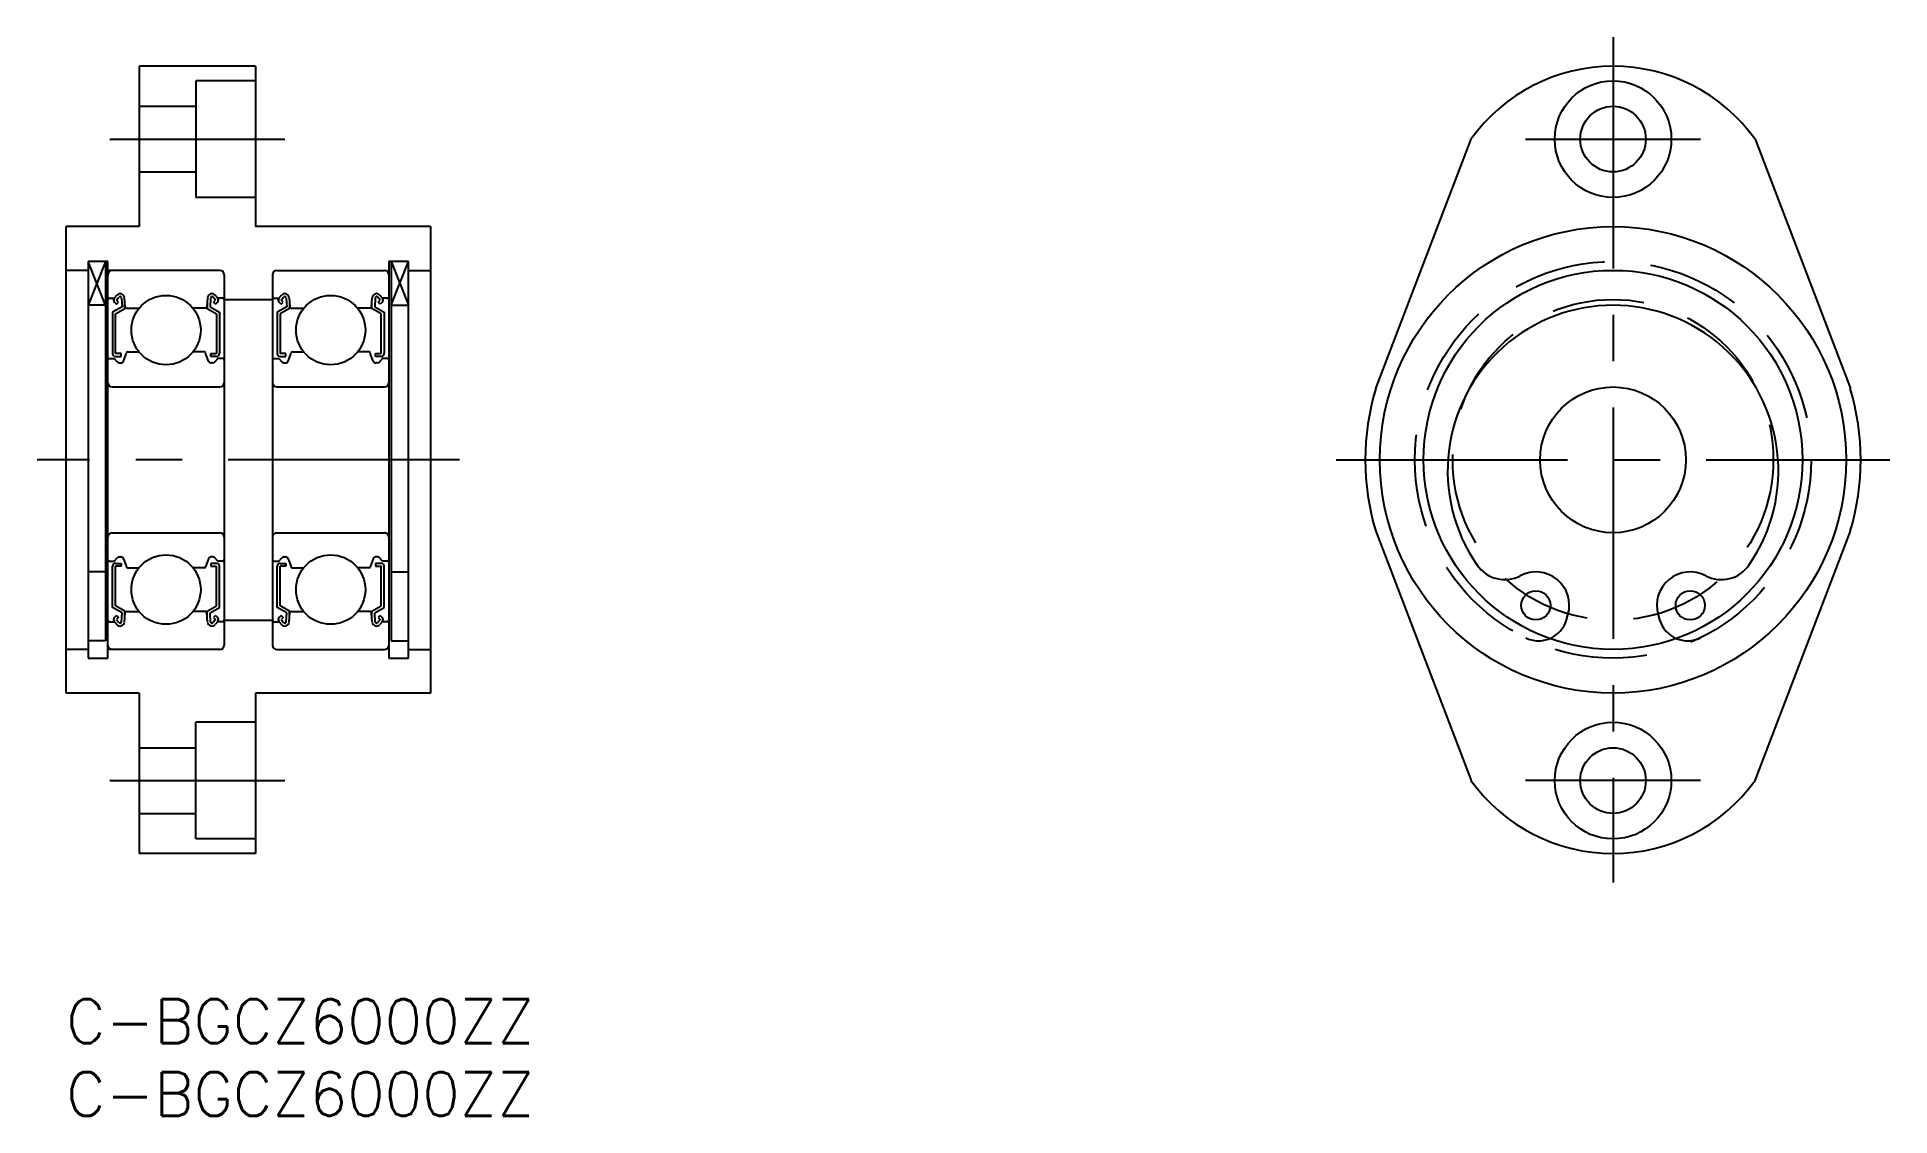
# Model space of a CAD drawing. Extents: x -2 to 125, y -8 to 66.
import ezdxf

# ---------------------------------------------------------------- set-up
doc = ezdxf.new("R2010")
doc.units = 0
doc.header["$LTSCALE"] = 0.5
doc.linetypes.add('CENTER', pattern=[50.8, 31.75, -6.35, 6.35, -6.35])
doc.linetypes.add('DASHED', pattern=[19.05, 12.7, -6.35])
doc.layers.get('0').update_dxf_attribs({"linetype": 'CONTINUOUS'})
for name, color, linetype in [('MSM_CENTER', 1, 'CENTER'), ('MSM_CONTINUOUS', 7, 'CONTINUOUS'), ('MSM_DASHED', 4, 'DASHED'), ('MSM_NARROW', 5, 'CONTINUOUS'), ('MSM_PART_NUMBER', 7, 'CONTINUOUS')]:
    doc.layers.add(name, color=color, linetype=linetype)
doc.styles.get("Standard").update_dxf_attribs({"font": 'txt.shx', "height": 3, "bigfont": 'bigfont.shx'})

# ---------------------------------------------------------------- blocks, each defined once
blk = doc.blocks.new('*U31')
at = {"layer": 'MSM_PART_NUMBER'}
blk.add_text('C-BGCZ6000ZZ', height=3, dxfattribs=at).set_placement((0, -3))
blk = doc.blocks.new('*U32')
at = {"layer": 'MSM_PART_NUMBER'}
blk.add_text('C-BGCZ6000ZZ', height=3, dxfattribs=at).set_placement((0, -8))

msp = doc.modelspace()

# ---------------------------------------------------------------- linework, layer by layer
at = {"color": 7, "linetype": 'CONTINUOUS'}
for p, q in [((2.95, 48.1), (3.31, 48.1)), ((3.83, 47.5), (3.18, 47.12)), ((3.18, 47.12), (3.18, 44.3)), ((3.47, 48.29), (3.3, 48.09)), ((3.31, 47.82), (3.45, 47.67)), ((3.38, 47.01), (4.03, 47.38)), ((3.45, 47.96), (3.62, 48.16)), ((3.59, 47.82), (3.45, 47.96)), ((3.45, 47.67), (3.59, 47.82)), ((3.8, 48.1), (3.83, 47.5)), ((4.05, 47.49), (4, 48.12)), ((4.03, 47.38), (4.03, 47.75)), ((4.15, 47.4), (5, 47.4)), ((9.55, 47.4), (8.7, 47.4)), ((9.7, 48.12), (9.65, 47.49)), ((9.67, 47.75), (9.67, 47.38)), ((9.67, 47.38), (10.32, 47.01)), ((9.9, 48.1), (9.87, 47.5)), ((9.87, 47.5), (10.52, 47.12)), ((10.25, 47.96), (10.08, 48.16)), ((10.11, 47.82), (10.25, 47.96)), ((10.25, 47.67), (10.11, 47.82)), ((10.4, 48.09), (10.23, 48.29)), ((10.25, 47.67), (10.39, 47.82)), ((10.75, 48.1), (10.39, 48.1)), ((10.52, 47.12), (10.52, 44.3)), ((14.25, 48.1), (14.61, 48.1)), ((15.13, 47.5), (14.48, 47.12)), ((14.48, 47.12), (14.48, 44.3)), ((14.6, 48.09), (14.77, 48.29)), ((14.75, 47.67), (14.61, 47.82)), ((15.33, 47.38), (14.68, 47.01)), ((14.75, 47.96), (14.92, 48.16)), ((14.89, 47.82), (14.75, 47.96)), ((14.75, 47.67), (14.89, 47.82)), ((15.1, 48.1), (15.13, 47.5)), ((15.3, 48.12), (15.35, 47.49)), ((15.33, 47.75), (15.33, 47.38)), ((15.45, 47.4), (16.3, 47.4)), ((20.85, 47.4), (20, 47.4)), ((20.95, 47.49), (21, 48.12)), ((20.97, 47.38), (20.97, 47.75)), ((21.62, 47.01), (20.97, 47.38)), ((21.2, 48.1), (21.17, 47.5)), ((21.17, 47.5), (21.82, 47.12)), ((21.55, 47.96), (21.38, 48.16)), ((21.41, 47.82), (21.55, 47.96)), ((21.55, 47.67), (21.41, 47.82)), ((21.53, 48.29), (21.7, 48.09)), ((21.69, 47.82), (21.55, 47.67)), ((22.05, 48.1), (21.69, 48.1)), ((21.82, 47.12), (21.82, 44.3)), ((3.38, 44.3), (3.38, 47.01)), ((10.32, 47.01), (10.32, 44.3)), ((14.68, 47.01), (14.68, 44.3)), ((21.62, 44.3), (21.62, 47.01)), ((2.95, 43.95), (3.3, 43.95)), ((3.3, 43.95), (3.49, 43.72)), ((3.78, 44.3), (3.38, 44.3)), ((3.38, 44.1), (3.78, 44.1)), ((3.64, 43.65), (3.74, 43.65)), ((3.78, 44.1), (3.78, 44.3)), ((3.93, 43.78), (4.13, 44.33)), ((4.22, 44.4), (5, 44.4)), ((9.48, 44.4), (8.7, 44.4)), ((9.77, 43.78), (9.57, 44.33)), ((9.92, 44.3), (10.32, 44.3)), ((9.92, 44.1), (9.92, 44.3)), ((10.32, 44.1), (9.92, 44.1)), ((10.06, 43.65), (9.96, 43.65)), ((10.4, 43.95), (10.21, 43.72)), ((10.75, 43.95), (10.4, 43.95)), ((14.25, 43.95), (14.6, 43.95)), ((14.6, 43.95), (14.79, 43.72)), ((15.08, 44.3), (14.68, 44.3)), ((14.68, 44.1), (15.08, 44.1)), ((14.94, 43.65), (15.04, 43.65)), ((15.08, 44.1), (15.08, 44.3)), ((15.23, 43.78), (15.43, 44.33)), ((15.52, 44.4), (16.3, 44.4)), ((20.78, 44.4), (20, 44.4)), ((21.07, 43.78), (20.87, 44.33)), ((21.22, 44.1), (21.22, 44.3)), ((21.22, 44.3), (21.62, 44.3)), ((21.62, 44.1), (21.22, 44.1)), ((21.36, 43.65), (21.26, 43.65)), ((21.7, 43.95), (21.51, 43.72)), ((22.05, 43.95), (21.7, 43.95)), ((2.95, 30.05), (3.3, 30.05)), ((3.18, 26.88), (3.18, 29.7)), ((3.3, 30.05), (3.49, 30.28)), ((3.38, 29.9), (3.78, 29.9)), ((3.38, 26.99), (3.38, 29.7)), ((3.78, 29.7), (3.38, 29.7)), ((3.64, 30.35), (3.74, 30.35)), ((3.78, 29.9), (3.78, 29.7)), ((3.93, 30.22), (4.13, 29.67)), ((4.22, 29.6), (5, 29.6)), ((9.48, 29.6), (8.7, 29.6)), ((9.77, 30.22), (9.57, 29.67)), ((10.32, 29.9), (9.92, 29.9)), ((9.92, 29.9), (9.92, 29.7)), ((9.92, 29.7), (10.32, 29.7)), ((10.06, 30.35), (9.96, 30.35)), ((10.4, 30.05), (10.21, 30.28)), ((10.32, 26.99), (10.32, 29.7)), ((10.75, 30.05), (10.4, 30.05)), ((10.52, 26.88), (10.52, 29.7)), ((14.25, 30.05), (14.6, 30.05)), ((14.48, 26.88), (14.48, 29.7)), ((14.6, 30.05), (14.79, 30.28)), ((14.68, 29.9), (15.08, 29.9)), ((14.68, 26.99), (14.68, 29.7)), ((15.08, 29.7), (14.68, 29.7)), ((14.94, 30.35), (15.04, 30.35)), ((15.08, 29.9), (15.08, 29.7)), ((15.23, 30.22), (15.43, 29.67)), ((15.52, 29.6), (16.3, 29.6)), ((20.78, 29.6), (20, 29.6)), ((21.07, 30.22), (20.87, 29.67)), ((21.62, 29.9), (21.22, 29.9)), ((21.22, 29.9), (21.22, 29.7)), ((21.22, 29.7), (21.62, 29.7)), ((21.36, 30.35), (21.26, 30.35)), ((21.7, 30.05), (21.51, 30.28)), ((21.62, 26.99), (21.62, 29.7)), ((22.05, 30.05), (21.7, 30.05)), ((21.82, 26.88), (21.82, 29.7)), ((3.83, 26.5), (3.18, 26.88)), ((4.03, 26.62), (3.38, 26.99)), ((9.67, 26.62), (10.32, 26.99)), ((9.87, 26.5), (10.52, 26.88)), ((15.13, 26.5), (14.48, 26.88)), ((15.33, 26.62), (14.68, 26.99)), ((20.97, 26.62), (21.62, 26.99)), ((21.17, 26.5), (21.82, 26.88)), ((2.95, 25.9), (3.31, 25.9)), ((3.3, 25.91), (3.47, 25.71)), ((3.45, 26.33), (3.31, 26.18)), ((3.45, 26.33), (3.59, 26.18)), ((3.59, 26.18), (3.45, 26.04)), ((3.45, 26.04), (3.62, 25.84)), ((3.8, 25.9), (3.83, 26.5)), ((4, 25.88), (4.05, 26.51)), ((4.03, 26.25), (4.03, 26.62)), ((4.15, 26.6), (5, 26.6)), ((9.55, 26.6), (8.7, 26.6)), ((9.7, 25.88), (9.65, 26.51)), ((9.67, 26.25), (9.67, 26.62)), ((9.9, 25.9), (9.87, 26.5)), ((10.25, 26.04), (10.08, 25.84)), ((10.25, 26.33), (10.11, 26.18)), ((10.11, 26.18), (10.25, 26.04)), ((10.4, 25.91), (10.23, 25.71)), ((10.25, 26.33), (10.39, 26.18)), ((10.75, 25.9), (10.39, 25.9)), ((14.25, 25.9), (14.61, 25.9)), ((14.6, 25.91), (14.77, 25.71)), ((14.75, 26.33), (14.61, 26.18)), ((14.75, 26.33), (14.89, 26.18)), ((14.89, 26.18), (14.75, 26.04)), ((14.75, 26.04), (14.92, 25.84)), ((15.1, 25.9), (15.13, 26.5)), ((15.3, 25.88), (15.35, 26.51)), ((15.33, 26.25), (15.33, 26.62)), ((15.45, 26.6), (16.3, 26.6)), ((20.85, 26.6), (20, 26.6)), ((21, 25.88), (20.95, 26.51)), ((20.97, 26.25), (20.97, 26.62)), ((21.2, 25.9), (21.17, 26.5)), ((21.55, 26.04), (21.38, 25.84)), ((21.55, 26.33), (21.41, 26.18)), ((21.41, 26.18), (21.55, 26.04)), ((21.7, 25.91), (21.53, 25.71)), ((21.55, 26.33), (21.69, 26.18)), ((22.05, 25.9), (21.69, 25.9))]:
    msp.add_line(p, q, dxfattribs=at)
for centre, radius in [((6.85, 45.9), 2.38), ((18.15, 45.9), 2.38), ((106.15, 37), 5), ((6.85, 28.1), 2.38), ((18.15, 28.1), 2.38)]:
    msp.add_circle(centre, radius, dxfattribs=at)
for centre, radius, start, end in [((3.7, 48.1), 0.3, 4.9354, 140.137), ((10, 48.1), 0.3, 39.863, 175.0646), ((15, 48.1), 0.3, 4.9354, 140.137), ((21.3, 48.1), 0.3, 39.863, 175.0646), ((2.95, 48), 0.1, 90, 180), ((3.45, 47.96), 0.2, 140.137, 225.002), ((3.7, 48.1), 0.1, 3.1017, 139.9503), ((4.15, 47.5), 0.1, 184.9354, 270), ((9.55, 47.5), 0.1, 270, 355.0646), ((10, 48.1), 0.1, 40.0497, 176.8983), ((10.25, 47.96), 0.2, 314.998, 39.863), ((10.75, 48), 0.1, 0, 90), ((14.25, 48), 0.1, 90, 180), ((14.75, 47.96), 0.2, 140.137, 225.002), ((15, 48.1), 0.1, 3.1017, 139.9503), ((15.45, 47.5), 0.1, 184.9354, 270), ((20.85, 47.5), 0.1, 270, 355.0646), ((21.3, 48.1), 0.1, 40.0497, 176.8983), ((21.55, 47.96), 0.2, 314.998, 39.863), ((22.05, 48), 0.1, 0, 90), ((2.95, 43.85), 0.1, 90, 180), ((3.38, 44.3), 0.2, 180, 270), ((3.64, 43.85), 0.2, 219.9762, 270), ((3.74, 43.85), 0.2, 270, 339.9916), ((4.22, 44.3), 0.1, 90, 159.9916), ((9.48, 44.3), 0.1, 20.0084, 90), ((9.96, 43.85), 0.2, 200.0084, 270), ((10.06, 43.85), 0.2, 270, 320.0238), ((10.32, 44.3), 0.2, 270, 0), ((10.75, 43.85), 0.1, 0, 90), ((14.25, 43.85), 0.1, 90, 180), ((14.68, 44.3), 0.2, 180, 270), ((14.94, 43.85), 0.2, 219.9762, 270), ((15.04, 43.85), 0.2, 270, 339.9916), ((15.52, 44.3), 0.1, 90, 159.9916), ((20.78, 44.3), 0.1, 20.0084, 90), ((21.26, 43.85), 0.2, 200.0084, 270), ((21.36, 43.85), 0.2, 270, 320.0238), ((21.62, 44.3), 0.2, 270, 0), ((22.05, 43.85), 0.1, 0, 90), ((2.95, 30.15), 0.1, 180, 270), ((3.38, 29.7), 0.2, 90, 180), ((3.64, 30.15), 0.2, 90, 140.0238), ((3.74, 30.15), 0.2, 20.0084, 90), ((4.22, 29.7), 0.1, 200.0084, 270), ((9.48, 29.7), 0.1, 270, 339.9916), ((9.96, 30.15), 0.2, 90, 159.9916), ((10.06, 30.15), 0.2, 39.9762, 90), ((10.32, 29.7), 0.2, 0, 90), ((10.75, 30.15), 0.1, 270, 0), ((14.25, 30.15), 0.1, 180, 270), ((14.68, 29.7), 0.2, 90, 180), ((14.94, 30.15), 0.2, 90, 140.0238), ((15.04, 30.15), 0.2, 20.0084, 90), ((15.52, 29.7), 0.1, 200.0084, 270), ((20.78, 29.7), 0.1, 270, 339.9916), ((21.26, 30.15), 0.2, 90, 159.9916), ((21.36, 30.15), 0.2, 39.9762, 90), ((21.62, 29.7), 0.2, 0, 90), ((22.05, 30.15), 0.1, 270, 0), ((2.95, 26), 0.1, 180, 270), ((3.45, 26.04), 0.2, 134.998, 219.863), ((3.7, 25.9), 0.3, 219.863, 355.0646), ((3.7, 25.9), 0.1, 220.0497, 356.8983), ((4.15, 26.5), 0.1, 90, 175.0646), ((9.55, 26.5), 0.1, 4.9354, 90), ((10, 25.9), 0.3, 184.9354, 320.137), ((10, 25.9), 0.1, 183.1017, 319.9503), ((10.25, 26.04), 0.2, 320.137, 45.002), ((10.75, 26), 0.1, 270, 0), ((14.25, 26), 0.1, 180, 270), ((14.75, 26.04), 0.2, 134.998, 219.863), ((15, 25.9), 0.3, 219.863, 355.0646), ((15, 25.9), 0.1, 220.0497, 356.8983), ((15.45, 26.5), 0.1, 90, 175.0646), ((20.85, 26.5), 0.1, 4.9354, 90), ((21.3, 25.9), 0.3, 184.9354, 320.137), ((21.3, 25.9), 0.1, 183.1017, 319.9503), ((21.55, 26.04), 0.2, 320.137, 45.002), ((22.05, 26), 0.1, 270, 0)]:
    msp.add_arc(centre, radius, start, end, dxfattribs=at)
at = {"layer": 'MSM_CENTER'}
for p, q in [((106.15, 66), (106.15, 8)), ((3, 59), (15, 59)), ((100.15, 59), (112.15, 59)), ((27, 37), (-2, 37)), ((87.15, 37), (125.15, 37)), ((3, 15), (15, 15)), ((112.15, 15), (100.15, 15))]:
    msp.add_line(p, q, dxfattribs=at)
at = {"layer": 'MSM_CONTINUOUS'}
for p, q in [((5, 64), (5, 53)), ((13, 64), (5, 64)), ((13, 64), (13, 53)), ((13, 63), (8.9, 63)), ((8.9, 63), (8.9, 55)), ((5, 61.25), (8.9, 61.25)), ((89.87, 41.89), (96.41, 59)), ((115.9, 59), (122.44, 41.89)), ((5, 56.75), (8.9, 56.75)), ((13, 55), (8.9, 55)), ((0, 21), (0, 53)), ((5, 53), (0, 53)), ((25, 53), (13, 53)), ((25, 53), (25, 21)), ((1.5, 50), (0, 50)), ((2.85, 50.6), (1.5, 50.6)), ((1.5, 50.6), (1.5, 23.4)), ((2.7, 50.6), (2.7, 24.59)), ((2.85, 23.4), (2.85, 50.6)), ((10.55, 50), (2.85, 50)), ((10.85, 49.7), (10.85, 24.3)), ((14.15, 49.7), (14.15, 24.3)), ((14.45, 50), (21.85, 50)), ((23.5, 50.6), (22.15, 50.6)), ((22.15, 50.6), (22.15, 23.4)), ((22.3, 50.6), (22.3, 24.59)), ((23.5, 23.4), (23.5, 50.6)), ((23.5, 50), (25, 50)), ((2.7, 47.6, -0.1), (1.5, 47.6, -0.1)), ((10.85, 48), (14.15, 48)), ((22.3, 47.6, -0.1), (23.5, 47.6, -0.1)), ((3.15, 42), (10.55, 42)), ((14.45, 42), (21.85, 42)), ((3.15, 32), (10.55, 32)), ((14.45, 32), (21.85, 32)), ((89.87, 32.11), (96.41, 15)), ((115.9, 15), (122.44, 32.11)), ((2.7, 29.32, -0.1), (1.5, 29.32, -0.1)), ((22.3, 29.32, -0.1), (23.5, 29.32, -0.1)), ((10.85, 26), (14.15, 26)), ((102.96, 26.03), (103.06, 26.38)), ((109.25, 26.38), (109.35, 26.03)), ((2.7, 24.59, -0.1), (1.5, 24.59, -0.1)), ((22.3, 24.59, -0.1), (23.5, 24.59, -0.1)), ((1.5, 24), (0, 24)), ((1.5, 23.4), (2.85, 23.4)), ((10.55, 24), (2.85, 24)), ((14.45, 24), (21.85, 24)), ((22.15, 23.4), (23.5, 23.4)), ((23.5, 24), (25, 24)), ((5, 21), (0, 21)), ((5, 21), (5, 10)), ((25, 21), (13, 21)), ((13, 21), (13, 10)), ((13, 19), (8.9, 19)), ((8.9, 11), (8.9, 19)), ((5, 17.25), (8.9, 17.25)), ((5, 12.75), (8.9, 12.75)), ((13, 11), (8.9, 11)), ((13, 10), (5, 10))]:
    msp.add_line(p, q, dxfattribs=at)
for centre, radius in [((106.15, 59), 4), ((106.15, 59), 2.25), ((106.15, 37), 16), ((106.15, 37), 13), ((100.85, 27.02), 1), ((111.45, 27.02), 1), ((106.15, 15), 4), ((106.15, 15), 2.25)]:
    msp.add_circle(centre, radius, dxfattribs=at)
for centre, radius, start, end in [((106.15, 52), 12, 35.6853, 144.3147), ((3.15, 49.7), 0.3, 90, 180), ((10.55, 49.7), 0.3, 0, 90), ((14.45, 49.7), 0.3, 90, 180), ((21.85, 49.7), 0.3, 0, 90), ((106.15, 36.25), 11.35, 325.2644, 214.7356), ((3.15, 42.3), 0.3, 180, 270), ((10.55, 42.3), 0.3, 270, 0), ((14.45, 42.3), 0.3, 180, 270), ((21.85, 42.3), 0.3, 270, 0), ((106.15, 37), 17, 163.2953, 196.7047), ((106.15, 37), 17, 343.2953, 16.7047), ((3.15, 31.7), 0.3, 90, 180), ((10.55, 31.7), 0.3, 0, 90), ((14.45, 31.7), 0.3, 90, 180), ((21.85, 31.7), 0.3, 0, 90), ((98.72, 31.09), 2.3, 214.7356, 297.6849), ((100.85, 27.02), 2.3, 343.7729, 117.6849), ((111.45, 27.02), 2.3, 62.3151, 196.2271), ((113.59, 31.09), 2.3, 242.3151, 325.2644), ((101.04, 26.59), 2, 292.8466, 343.7729), ((111.27, 26.59), 2, 196.2271, 247.1534), ((3.15, 24.3), 0.3, 180, 270), ((10.55, 24.3), 0.3, 270, 0), ((14.45, 24.3), 0.3, 180, 270), ((21.85, 24.3), 0.3, 270, 0), ((106.15, 22), 12, 215.6853, 324.3147)]:
    msp.add_arc(centre, radius, start, end, dxfattribs=at)
at = {"layer": 'MSM_DASHED'}
for radius in [13.6, 11]:
    msp.add_circle((106.15, 37), radius, dxfattribs=at)
for centre, start, end in [((101.04, 26.59), 243.8447, 292.8466), ((111.27, 26.59), 247.1534, 296.1553)]:
    msp.add_arc(centre, 2, start, end, dxfattribs=at)
at = {"layer": 'MSM_NARROW'}
for p, q in [((2.7, 50.6), (1.5, 47.6, -0.1)), ((2.7, 47.6, -0.1), (1.5, 50.6)), ((22.3, 50.6), (23.5, 47.6, -0.1)), ((22.3, 47.6, -0.1), (23.5, 50.6))]:
    msp.add_line(p, q, dxfattribs=at)

# ---------------------------------------------------------------- block references
at = {"layer": 'MSM_CONTINUOUS'}
for name in ['*U31', '*U32']:
    msp.add_blockref(name, (0, 0), dxfattribs=at)

doc.saveas('drawing.dxf')
